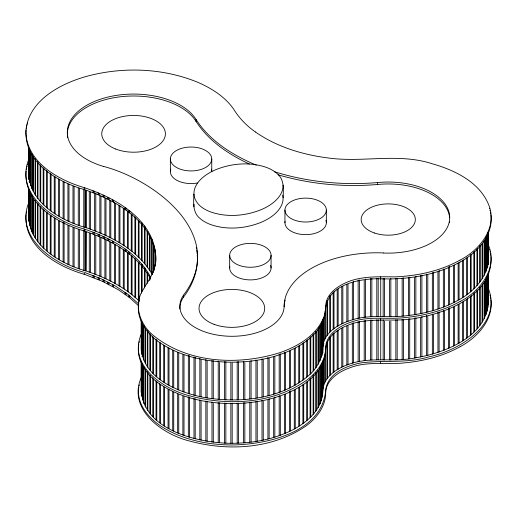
<?xml version="1.0" encoding="UTF-8"?>
<svg xmlns="http://www.w3.org/2000/svg" width="517" height="517" viewBox="0 0 517 517"><rect width="100%" height="100%" fill="white"/><g stroke="black" fill="none" stroke-linecap="round" stroke-linejoin="round"><path stroke-width="0.78" d="M155.843 258.739C154.001 221.36 115.608 199.84 83.935 189.493M322.802 348.574L322.595 352.794M457.965 300.338C442.119 309.166 423.992 313.884 405.942 315.797C388.028 318.162 369.532 314.116 352.045 319.933C339.818 323.648 325.865 331.003 323.028 344.619C323.248 356.148 318.084 367.283 309.45 374.909C281.054 399.415 240.127 403.434 204.357 397.495C177.602 392.403 139.441 376.835 141.445 343.902M487.796 296.648C491.848 334.266 446.895 352.497 416.456 357.674C394.846 362.572 372.195 356.562 350.953 363.58C337.95 367.568 322.459 376.835 322.744 392.209C321.845 409.225 307.757 421.93 293.611 429.381C273.545 439.883 250.519 443.709 228.036 443.25C195.4 442.216 140.844 428.936 141.4 387.576M487.802 287.174C503.687 323.978 459.303 350.442 428.936 356.833C406.769 363.632 383.511 359.916 360.95 362.902C346.364 365.732 327.397 373.423 325.671 390.4C322.065 432.593 266.598 444.504 232.185 444.969C208.448 444.859 184.078 440.2 163.553 427.805C149.756 419.487 136.158 404.656 138.808 387.349M155.843 259.25L155.585 263.411M28.752 174.707L28.758 179.334M325.671 307.563C325.884 324.321 312.94 337.775 299.324 345.724C278.34 357.964 253.601 362.417 229.535 362.191C205.824 361.687 181.473 356.659 161.336 343.631C147.759 335.029 135.674 319.622 138.808 302.658M325.671 348.943C325.884 365.7 312.94 379.155 299.324 387.104C278.34 399.344 253.601 403.796 229.535 403.57C205.824 403.066 181.473 398.038 161.336 385.01C147.759 376.408 135.674 361.002 138.808 344.038M458.14 263.256L458.14 300.241C474.793 291.452 491.376 273.487 487.796 253.336M488.009 264.911L488.255 260.348M193.92 194.218C193.655 187.076 198.405 180.931 203.73 176.685A55.358 31.964 0 0 1 216.035 169.582C231.9 163.236 250.17 161.756 266.455 167.411A35.595 20.551 0 0 1 277.054 173.531C285.242 179.981 283.154 191.296 283.006 200.376C282.114 206.483 277.965 211.505 273.299 215.266A55.358 31.964 0 0 1 260.995 222.368C245.129 228.721 226.853 230.194 210.574 224.54A35.595 20.551 0 0 1 199.976 218.42C192.557 212.661 193.558 202.509 193.92 194.218C194.172 198.741 196.654 202.826 199.976 205.792A35.595 20.551 0 0 0 210.574 211.912C226.853 217.567 245.129 216.093 260.995 209.74A55.358 31.964 0 0 0 273.293 202.638C278.624 198.392 283.374 192.246 283.109 185.105M193.92 206.845L194.024 204.202M325.678 307.486C329.491 284.13 359.315 278.715 378.877 278.728C406.685 279.955 435.45 275.58 460.065 262.035M325.678 348.865C327.203 333.258 344.031 325.477 357.493 322.253C378.179 317.793 399.68 322.55 420.36 317.335C450.514 311.583 493.476 293.294 490.885 256.6M155.798 258.797C155.914 272.265 146.692 282.618 140.818 293.824C134.498 308.029 140.908 324.611 152.076 334.396C186.934 363.613 238.221 365.829 280.143 352.581C297.398 346.48 315.305 336.341 323.041 318.899C325.678 313.632 325.29 307.699 326.182 302.064C328.121 294.522 334.344 288.977 340.884 285.255C357.305 275.587 376.809 276.789 395.111 276.873C417.536 275.904 440.2 271.095 459.962 260.161M29.204 168.038C25.294 199.911 58.679 219.861 85.143 227.422M29.204 211.35C25.294 243.417 58.99 263.36 85.609 270.869M26.115 129.916C23.53 162.073 56.993 181.68 83.799 189.448M26.115 171.295C23.53 203.452 56.993 223.06 83.799 230.834M26.115 214.607C23.53 246.764 56.993 266.371 83.799 274.146M141.445 345.834L141.244 350.772M155.346 265.182L155.203 266.055M26.296 213.308L26.645 211.421M487.789 266.436L487.667 267.121M26.328 128.429L26.645 126.723M26.328 169.809L26.645 168.103M322.343 354.597L322.188 355.444M323.086 346.196L323.364 344.955M139.073 386.012L139.344 384.9M139.118 301.133L139.344 300.203M139.118 342.512L139.344 341.582M26.942 125.431L27.136 124.694M26.942 166.81L27.136 166.073M27.517 123.376L27.627 123.007M27.517 164.755L27.627 164.387M323.758 343.631L323.881 343.282M29.243 158.228C13.778 193.985 54.246 221.089 83.87 228.921M29.243 201.54C13.81 237.18 54.046 264.277 83.592 272.149M141.458 333.724C127.214 365.978 164.71 389.863 191.316 396.287C229.722 406.168 274.139 403.467 307.163 379.84C317.328 372.104 325.872 360.433 325.665 347.159C326.492 334.066 339.326 326.182 350.558 322.317C368.214 315.577 387.227 319.797 405.502 317.535C424.444 315.616 443.353 310.801 460.065 301.482M141.458 377.035C127.04 409.07 162.099 434.209 189.287 440.949C227.848 451.522 272.569 449.066 306.187 425.834C316.708 418.098 325.742 406.317 325.665 392.713C326.227 379.665 338.919 371.658 350.061 367.736C367.529 360.885 386.412 364.924 404.546 362.876C423.785 361.028 443.004 356.219 459.975 346.778M179.89 308.992A52.127 30.096 0 0 1 183.49 297.107L183.483 295.175C228.385 236.256 156.477 180.343 103.594 166.429M183.483 297.107C192.776 285.151 198.438 269.964 197.236 254.707M460.13 260.07C478.936 250.454 496.772 229.076 489.547 207.071C481.088 182.837 455.483 170.371 432.348 163.799C400.281 153.271 366.76 161.795 334.008 158.648C306.355 155.811 278.495 148.069 255.476 132.022M460.149 301.437C480.603 291.407 498.989 266.598 487.802 243.862M460.162 346.674C476.958 337.756 493.535 320.068 490.885 299.918M460.104 262.016C476.997 253.007 493.489 235.487 490.885 215.221M383.562 253.033A61.575 35.55 0 0 0 449.635 215.847A61.575 35.55 0 0 0 377.604 182.553C342.881 185.5 307.518 182.087 274.23 171.676M449.635 217.806A61.575 35.55 0 0 0 377.604 184.485C344.219 187.322 310.252 184.265 278.081 174.785M380.667 276.853L380.667 278.786M380.667 318.233L380.667 320.165M380.667 361.545L380.512 363.47M155.843 256.652C153.917 219.512 115.866 198.108 84.42 187.703M85.874 227.635L86.009 190.695L86.126 227.713C111.834 236.372 138.155 250.273 152.256 274.469M84.006 228.96C110.186 237.652 137.393 251.973 150.738 277.312M84.562 231.06C110.283 239.707 136.837 253.75 150.318 278.417M85.738 270.914L86.009 232.198M84.284 274.288L83.935 274.184M83.87 187.535C57.936 179.819 26.464 162.144 25.856 131.557C27.912 100.893 59.739 84 86.029 76.503C122.193 66.628 161.821 67.85 196.738 81.873C210.839 87.806 224.488 96.278 233.51 108.9C239.054 118.07 246.68 125.864 255.443 131.997M139.351 301.23C124.513 286.851 105.565 277.487 86.126 271.024L86.068 232.217M138.827 304.061L128.203 294.58L115.627 286.159L100.944 278.702L84.626 272.459L84.698 274.411L102.625 281.39L118.49 289.817L129.263 297.34L138.827 305.993M256.303 165.149C232.967 155.3 210.064 141.186 196.066 119.498A66.292 38.271 0 0 0 89.842 103.6A66.292 38.271 0 0 0 103.568 166.455M249.343 164.031C228.624 154.37 208.616 140.973 196.066 121.43L196.066 119.498M489.315 208.273L489.431 208.642M489.315 249.653L489.431 250.021M489.929 210.329L490.026 210.703M489.929 251.708L490.026 252.083M489.929 295.026L490.026 295.394M142.013 356.439L141.936 356.077M490.374 212.183L490.723 214.07M490.374 253.563L490.723 255.45M490.374 296.874L490.723 298.761M196.279 247.565L196.505 248.748M29.353 182.204L29.198 181.305M141.613 354.378L141.4 352.794M196.699 249.937L197.139 253.511M282.741 195.155L283.109 197.733M28.965 179.638L28.739 175.974M155.824 257.317L155.843 258.539M488.222 232.676L488.235 260.225M488.235 262.158L488.235 264.743M488.222 274.779L488.235 303.537M488.197 232.644L488.197 260.995M488.197 262.927L488.197 264.866M488.177 274.01L488.197 304.306M487.886 233.064L487.886 263.877M487.886 274.217L487.886 307.195M487.848 232.715L487.848 253.673M487.848 274.359L487.848 296.984M487.764 233.833L487.764 264.646M487.764 275.632L487.764 307.964M487.143 235.468L487.143 267.515M487.143 277.209L487.143 310.833M486.936 236.23L486.936 268.278M486.936 276.679L486.936 311.589M485.999 237.219L485.999 271.121M485.999 278.876L485.999 314.433M485.709 237.975L485.709 271.871M485.709 279.626L485.709 315.189M484.461 240.159L484.461 274.676M484.461 281.778L484.461 317.987M484.093 240.896L484.093 275.412M484.093 282.521L484.093 318.731M482.542 243.649L482.542 278.165M482.542 283.975L482.542 321.477M482.09 244.373L482.09 278.889M482.09 285.998L482.09 322.201M480.241 245.213L480.241 281.578M480.241 286.748L480.241 324.889M479.705 245.924L479.705 282.288M479.705 287.452L479.705 325.6M477.566 248.535L477.566 284.899M477.566 290.069L477.566 328.217M476.958 249.22L476.958 285.584M476.958 290.108L476.958 328.902M474.535 251.753L474.535 288.118M474.535 292.641L474.535 331.436M473.856 251.798L473.856 288.783M473.856 293.301L473.856 332.095M471.161 254.241L471.161 291.22M471.161 295.737L471.161 334.531M470.405 254.875L470.405 291.859M470.405 296.377L470.405 335.171M467.446 257.207L467.446 294.192M467.446 298.71L467.446 337.504M466.625 257.815L466.625 294.8M466.625 299.317L466.625 338.112M463.419 260.038L463.419 297.023M463.419 301.54L463.419 340.335M462.534 260.613L462.534 297.598M462.534 302.115L462.534 340.91M459.083 262.714L459.083 299.698M459.083 304.216L459.083 343.01M458.14 304.759L458.14 343.553M454.469 265.227L454.469 302.212M454.469 306.73L454.469 345.524M453.461 265.738L453.461 302.716M453.461 307.234L453.461 346.028M449.59 266.333L449.59 304.545M449.59 307.777L449.59 347.863M448.53 266.804L448.53 305.017M448.53 308.242L448.53 348.329M444.458 269.725L444.458 306.704M444.458 311.221L444.458 350.015M443.347 268.918L443.347 307.13M443.347 310.362L443.347 350.448M439.101 270.456L439.101 308.668M439.101 311.893L439.101 351.98M437.944 272.078L437.944 309.056M437.944 312.281L437.944 352.368M433.543 272.22L433.543 310.433M433.543 314.95L433.543 353.744M432.348 272.562L432.348 310.775M432.348 314.006L432.348 354.093M427.798 275.005L427.798 311.99M427.798 316.507L427.798 355.302M426.57 274.075L426.57 312.287M426.57 315.519L426.57 355.606M421.898 275.122L421.898 313.334M421.898 316.559L421.898 356.646M420.638 275.374L420.638 313.586M420.638 318.11L420.638 356.904M415.855 276.246L415.855 314.459M415.855 317.684L415.855 357.77M414.576 277.687L414.576 314.666M414.576 317.897L414.576 357.984M409.71 277.151L409.71 315.364M409.71 318.588L409.71 358.675M408.404 277.306L408.404 315.525M408.404 318.75L408.404 358.837M403.473 277.823L403.473 316.036M403.473 319.267L403.473 359.354M402.155 277.939L402.155 316.152M402.155 319.377L402.155 359.464M397.179 278.269L397.179 316.482M397.179 319.713L397.179 359.8M395.848 278.333L395.848 316.546M395.848 319.777L395.848 359.864M390.846 278.489L390.846 316.701M390.846 321.219L390.846 360.013M389.508 279.736L389.508 316.714M389.508 321.238L389.508 360.026M384.499 278.469L384.499 316.682M384.499 321.206L384.499 359.994M383.162 278.437L383.162 316.65M383.162 319.874L383.162 359.961M380.725 278.346L380.725 316.566M380.725 319.79L380.725 359.877M378.192 278.275L378.192 316.488M378.192 319.713L378.192 359.8M377.597 182.546L377.597 184.479M376.796 278.262L376.796 316.475M376.796 319.706L376.796 359.793M371.852 278.392L371.852 316.604M371.852 319.836L371.852 359.922M370.463 278.476L370.463 316.688M370.463 319.913L370.463 360M365.577 278.941L365.577 317.154M365.577 320.378L365.577 360.465M364.214 280.35L364.214 317.328M364.214 320.553L364.214 360.64M359.457 279.904L359.457 318.117M359.457 321.348L359.457 361.435M358.139 280.175L358.139 318.388M358.139 321.613L358.139 361.7M353.576 281.28L353.576 319.493M353.576 322.724L353.576 362.811M352.323 282.87L352.323 319.849M352.323 323.073L352.323 363.16M348.012 284.279L348.012 321.257M348.012 325.781L348.012 364.575M346.842 284.712L346.842 321.697M346.842 326.214L346.842 365.008M342.849 286.405L342.849 323.39M342.849 327.907L342.849 366.702M341.776 286.922L341.776 323.9M341.776 328.418L341.776 367.212M338.157 288.874L338.157 325.852M338.157 330.369L338.157 369.164M337.194 289.455L337.194 326.434M337.194 330.951L337.194 369.745M333.995 291.633L333.995 328.618M333.995 333.135L333.995 371.93M333.155 292.279L333.155 329.258M333.155 333.782L333.155 372.576M330.421 295.278L330.421 331.643M330.421 336.813L330.421 374.961M329.723 295.976L329.723 332.341M329.723 337.504L329.723 375.652M327.494 300.377L327.494 334.893M327.494 342.002L327.494 378.211M326.938 301.12L326.938 335.63M326.938 342.739L326.938 378.948M326.35 210.064A20.699 11.949 0 0 1 295.304 220.416A20.699 11.949 0 0 1 295.304 199.717A20.699 11.949 0 0 1 326.35 210.064L326.35 222.691M325.658 306.238L325.658 308.177M325.658 347.624L325.658 349.557M325.658 390.936L325.658 392.868M325.238 311.202L325.238 338.318M325.238 353.182L325.238 381.636M324.844 314.439L324.844 339.087M324.844 356.543L324.844 382.406M323.7 318.453L323.7 341.873M323.7 359.328L323.7 385.191M323.461 318.013L323.461 342.668M323.461 360.116L323.461 385.979M322.899 319.622L322.899 345.505M322.899 361.021L322.899 388.823M322.77 320.501L322.77 347.618M322.77 349.557L322.821 352.768M322.821 362.469L322.77 390.936M322.731 320.837L322.679 349.957M322.731 351.121L322.731 353.059M322.731 362.113L322.679 393.269M322.311 322.026L322.311 352.846M322.311 363.832L322.311 396.158M322.169 321.561L322.169 353.609M322.169 363.949L322.169 396.92M321.451 322.576L321.451 356.471M321.451 364.226L321.451 399.79M321.219 323.946L321.219 357.228M321.219 364.983L321.219 400.546M320.159 326.162L320.159 360.058M320.159 367.167L320.159 403.37M319.829 326.292L319.829 360.808M319.829 367.91L319.829 404.12M318.433 327.836L318.433 363.587M318.433 370.689L318.433 406.898M318.02 329.801L318.02 364.317M318.02 370.127L318.02 407.629M316.288 331.281L316.288 367.031M316.288 372.195L316.288 410.343M315.784 331.378L315.784 367.742M315.784 372.912L315.784 411.054M313.729 334.014L313.729 370.379M313.729 374.903L313.729 413.697M313.14 334.092L313.14 371.07M313.14 375.594L313.14 414.388M310.769 336.638L310.769 373.623M310.769 378.14L310.769 416.935M310.097 337.304L310.097 374.289M310.097 378.806L310.097 417.6M307.428 339.753L307.428 376.738M307.428 381.255L307.428 420.05M306.678 340.393L306.678 377.371M306.678 381.889L306.678 420.683M303.712 342.726L303.712 379.704M303.712 384.228L303.712 423.016M302.891 343.327L302.891 380.312M302.891 384.829L302.891 423.623M299.653 345.537L299.653 382.522M299.653 387.039L299.653 425.834M298.755 346.106L298.755 383.091M298.755 387.608L298.755 426.402M295.259 348.18L295.259 385.165M295.259 389.682L295.259 428.477M294.296 348.716L294.296 385.695M294.296 390.212L294.296 429.007M290.554 350.642L290.554 387.621M290.554 390.846L290.554 430.932M289.533 351.133L289.533 388.112M289.533 391.343L289.533 431.43M285.571 352.904L285.571 389.883M285.571 394.406L285.571 433.201M284.951 210.064L284.951 222.691M284.486 352.122L284.486 390.335M284.486 394.852L284.486 433.647M280.317 353.731L280.317 391.944M280.317 396.461L280.317 435.256M279.186 354.132L279.186 392.345M279.186 395.576L279.186 435.663M274.837 356.801L274.837 393.78M274.837 397.011L274.837 437.098M273.655 357.163L273.655 394.141M273.655 398.659L273.655 437.453M271.07 255.32A20.699 11.949 0 0 1 240.024 265.667A20.699 11.949 0 0 1 240.024 244.974A20.699 11.949 0 0 1 271.07 255.32L271.07 267.948M269.137 358.417L269.137 395.395M269.137 398.626L269.137 438.713M267.922 357.493L267.922 395.705M267.922 400.229L267.922 439.023M263.263 359.8L263.263 396.778M263.263 401.295L263.263 440.09M262.009 358.824L262.009 397.037M262.009 400.268L262.009 440.355M257.233 360.937L257.233 397.922M257.233 401.147L257.233 441.234M255.954 359.916L255.954 398.129M255.954 401.354L255.954 441.44M251.081 360.601L251.081 398.814M251.081 402.039L251.081 442.125M249.776 361.99L249.776 398.969M249.776 402.2L249.776 442.287M244.838 362.475L244.838 399.46M244.838 402.685L244.838 442.772M243.52 361.351L243.52 399.563M243.52 402.788L243.52 442.875M238.531 361.635L238.531 399.848M238.531 403.079L238.531 443.166M237.2 361.687L237.2 399.899M237.2 403.124L237.2 443.211M232.191 363.005L232.191 399.984M232.191 403.215L232.191 443.302M230.86 362.999L230.86 399.984M230.86 403.208L230.86 443.295M229.671 255.32L229.671 267.948M225.851 361.654L225.851 399.867M225.851 403.092L225.851 443.179M224.52 361.596L224.52 399.809M224.52 403.034L224.52 443.121M219.538 362.507L219.538 399.492M219.538 402.717L219.538 442.804M218.219 361.163L218.219 399.376M218.219 402.607L218.219 442.694M213.288 360.646L213.288 398.859M213.288 403.383L213.288 442.177M211.989 360.485L211.989 398.697M211.989 401.922L211.989 442.009M211.757 158.99A20.699 11.949 0 0 1 180.711 169.337A20.699 11.949 0 0 1 180.711 148.637A20.699 11.949 0 0 1 211.757 158.99L211.757 171.618A20.699 11.949 0 0 0 211.317 169.169M207.13 361.002L207.13 397.98M207.13 401.211L207.13 441.298M205.85 359.554L205.85 397.767M205.85 400.992L205.85 441.079M201.094 359.877L201.094 396.856M201.094 401.373L201.094 440.167M199.846 358.378L199.846 396.591M199.846 399.815L199.846 439.902M195.206 357.273L195.206 395.492M195.206 398.717L195.206 438.804M193.991 356.956L193.991 395.175M193.991 398.4L193.991 438.487M189.5 355.677L189.5 393.889M189.5 397.114L189.5 437.201M188.33 355.308L188.33 393.521M188.33 396.752L188.33 436.839M184 355.082L184 392.06M184 396.584L184 435.379M182.876 354.668L182.876 391.653M182.876 396.171L182.876 434.965M178.74 353.04L178.74 390.018M178.74 394.536L178.74 433.33M177.667 352.581L177.667 389.559M177.667 394.083L177.667 432.878M173.731 350.784L173.731 387.769M173.731 392.287L173.731 431.081M172.717 350.287L172.717 387.272M172.717 391.789L172.717 430.583M170.364 158.99L170.364 171.618M169.014 348.335L169.014 385.32M169.014 389.837L169.014 428.632M168.057 347.799L168.057 384.784M168.057 389.301L168.057 428.095M164.6 345.705L164.6 382.69M164.6 387.207L164.6 426.002M163.715 345.13L163.715 382.115M163.715 386.632L163.715 425.426M160.516 342.9L160.516 379.885M160.516 384.402L160.516 423.197M159.701 342.293L159.701 379.271M159.701 383.795L159.701 422.589M156.787 339.94L156.787 376.925M156.787 381.443L156.787 420.237M156.044 339.301L156.044 376.279M156.044 380.803L156.044 419.597M155.643 260.898L155.643 262.83M155.559 261.68L155.559 263.612M155.481 251.734L155.481 263.444M155.178 249.73L155.178 265.757M155.139 264.465L155.139 265.757M154.111 268.788L154.111 270.081M153.95 245.711L153.95 270.365M153.581 243.72L153.581 271.451M153.42 337.452L153.42 373.817M153.42 378.987L153.42 417.129M153.219 271.541L153.219 272.827M152.761 336.166L152.761 373.151M152.761 377.668L152.761 416.463M152.14 239.733L152.14 274.249M151.707 238.983L151.707 273.499M150.434 334.221L150.434 370.586M150.434 375.749L150.434 413.897M150.04 236.275L150.04 270.792M150.04 276.601L150.079 279.749M149.859 333.53L149.859 369.894M149.859 375.058L149.859 413.206M149.665 279.206L149.665 280.498M149.555 234.304L149.555 270.048M149.555 275.865L149.555 279.742M147.849 330.874L147.849 367.238M147.849 372.408L147.849 410.556M147.681 231.642L147.681 267.392M147.681 273.202L147.681 282.256M147.358 330.777L147.358 366.527M147.358 371.691L147.358 409.839M147.132 232.146L147.132 266.662M147.132 272.478L147.132 283.465M145.678 329.284L145.678 363.8M145.678 369.61L145.678 407.112M145.277 328.547L145.277 363.063M145.277 370.172L145.277 406.381M145.051 228.307L145.051 264.058M145.051 269.868L145.051 286.03M145.025 226.672L145.025 228.604M145.025 268.052L145.025 269.984M144.482 225.955L144.443 263.34M144.482 267.334L144.443 287.904M143.926 325.762L143.926 360.278M143.926 367.387L143.926 403.59M143.61 325.632L143.61 359.528M143.61 366.637L143.61 402.846M142.602 324.644L142.602 356.698M142.602 365.092L142.602 400.009M142.446 223.402L142.446 225.334M142.446 264.782L142.446 266.714M142.382 322.653L142.382 355.935M142.382 364.336L142.382 399.253M142.162 224.423L142.162 260.788M142.162 265.958L142.162 291.174M141.852 222.698L141.852 224.637M141.852 264.077L141.852 266.016M141.716 321.018L141.716 353.066M141.716 362.76L141.716 396.384M141.509 224.346L141.509 260.096M141.509 265.266L141.509 293.068M141.587 321.484L141.587 352.303M141.587 362.643L141.587 395.615M141.328 320.327L141.328 350.797M141.277 361.693L141.277 392.726M141.238 320.294L141.238 348.645M141.238 361.57L141.238 391.957M139.034 221.237L139.034 257.602M139.034 262.125L139.034 300.92M138.33 220.565L138.33 256.93M138.33 262.093L138.33 300.241M135.667 217.521L135.667 254.5M135.667 259.017L135.667 297.811M134.905 216.862L134.905 253.841M134.905 258.364L134.905 297.159M132.068 214.503L132.068 251.488M132.068 256.005L132.068 294.8M131.253 213.864L131.253 250.842M131.253 255.366L131.253 294.16M129.728 211.085L129.728 213.017M129.728 252.464L129.728 254.396M129.728 295.776L129.728 297.708M128.927 210.451L128.927 212.384M128.927 251.831L128.927 253.763M128.927 295.142L128.927 297.081M128.242 211.582L128.242 248.561M128.242 253.084L128.242 291.879M127.382 210.962L127.382 247.94M127.382 252.464L127.382 291.258M125.98 208.215L125.98 210.154M125.98 249.595L125.98 251.533M125.98 292.913L125.98 294.845M125.133 207.608L125.133 209.54M125.133 248.987L125.133 250.919M125.133 292.299L125.133 294.231M124.196 208.752L124.196 245.737M124.196 250.254L124.196 289.048M123.292 208.157L123.292 245.142M123.292 249.659L123.292 288.454M119.931 206.037L119.931 243.016M119.931 247.54L119.931 286.328M118.988 205.462L118.988 242.447M118.988 246.964L118.988 285.759M115.472 203.433L115.472 240.411M115.472 244.935L115.472 283.73M114.477 202.884L114.477 239.862M114.477 244.386L114.477 283.18M113.462 200.234L113.462 202.166M113.462 241.613L113.462 243.546M113.462 284.925L113.462 286.864M112.486 199.691L112.486 201.63M112.486 241.071L112.486 243.009M112.486 284.389L112.486 286.321M110.812 200.945L110.812 237.923M110.812 242.447L110.812 281.242M109.778 200.422L109.778 237.4M109.778 241.924L109.778 280.712M108.9 197.791L108.9 199.73M108.9 239.177L108.9 241.109M108.9 282.489L108.9 284.421M107.879 197.281L107.879 199.213M107.879 238.66L107.879 240.592M107.879 281.972L107.879 283.904M105.979 198.573L105.979 235.552M105.979 240.075L105.979 278.87M104.906 198.076L104.906 235.054M104.906 238.285L104.906 278.372M104.156 195.471L104.156 197.404M104.156 236.851L104.156 238.783M104.156 280.162L104.156 282.095M103.103 194.98L103.103 196.912M103.103 236.359L103.103 238.292M103.103 279.671L103.103 281.61M100.97 196.324L100.97 233.303M100.97 237.826L100.97 276.621M99.859 195.853L99.859 232.837M99.859 237.355L99.859 276.149M99.245 193.268L99.245 195.2M99.245 234.647L99.245 236.579M99.245 277.959L99.245 279.891M98.159 192.802L98.159 194.735M98.159 234.182L98.159 236.114M98.159 277.493L98.159 279.426M95.794 192.97L95.794 231.183M95.794 235.707L95.794 274.495M94.65 193.759L94.65 230.744M94.65 235.261L94.65 274.055M94.178 191.187L94.178 193.119M94.178 232.566L94.178 234.498M94.178 275.878L94.178 277.81M93.054 190.747L93.054 192.686M93.054 232.127L93.054 234.065M93.054 275.445L93.054 277.377M90.462 192.214L90.462 229.193M90.462 233.716L90.462 272.504M89.292 191.801L89.292 228.785M89.292 233.303L89.292 272.097M84.943 190.379L84.943 227.357M84.943 230.588L84.943 270.675M84.698 187.781L84.698 189.72M84.698 229.167L84.698 231.099M83.767 188.783L83.767 226.995M83.767 230.227L83.767 270.313M79.418 188.582L79.418 225.561M79.418 230.084L79.418 268.879M78.274 188.175L78.274 225.16M78.274 229.677L78.274 268.472M74.086 186.592L74.086 223.577M74.086 228.094L74.086 266.888M72.994 186.152L72.994 223.131M72.994 227.654L72.994 266.449M68.974 184.42L68.974 221.405M68.974 225.923L68.974 264.717M67.927 183.942L67.927 220.927M67.927 225.444L67.927 264.239M64.102 182.081L64.102 219.059M64.102 222.284L64.102 262.371M63.106 181.564L63.106 218.542M63.106 221.774L63.106 261.861M59.481 179.567L59.481 216.552M59.481 221.069L59.481 259.864M58.537 179.018L58.537 216.003M58.537 220.52L58.537 259.314M55.132 176.904L55.132 213.883M55.132 218.4L55.132 257.195M54.246 176.323L54.246 213.301M54.246 217.825L54.246 256.613M51.067 174.087L51.067 211.072M51.067 215.589L51.067 254.383M50.252 173.479L50.252 210.458M50.252 214.982L50.252 253.769M47.306 171.14L47.306 208.118M47.306 212.636L47.306 251.43M46.556 170.5L46.556 207.479M46.556 212.002L46.556 250.797M43.861 168.064L43.861 205.042M43.861 209.559L43.861 248.354M43.176 168.012L43.176 204.377M43.176 208.9L43.176 247.695M40.746 165.485L40.746 201.85M40.746 206.373L40.746 245.168M40.132 164.8L40.132 201.165M40.132 206.335L40.132 244.476M37.967 162.196L37.967 198.56M37.967 203.724L37.967 241.872M37.431 161.485L37.431 197.849M37.431 203.019L37.431 241.168M35.544 159.423L35.544 195.174M35.544 200.984L35.544 238.486M35.078 158.7L35.078 194.45M35.078 200.26L35.078 237.762M33.476 157.194L33.476 191.71M33.476 198.812L33.476 235.022M33.088 156.457L33.088 190.973M33.088 198.076L33.088 234.285M32.267 154.777L32.267 189.293M32.267 196.395L32.267 232.605M31.931 154.027L31.931 188.543M31.931 195.652L31.931 231.862M30.82 153.672L30.82 185.726M30.82 194.127L30.82 229.037M30.568 151.688L30.568 184.97M30.568 193.364L30.568 228.281M29.753 150.68L29.753 182.113M29.753 191.807L29.753 225.425M29.579 149.917L29.579 181.351M29.579 191.044L29.579 224.662M29.062 148.89L29.062 178.475M29.062 189.461L29.062 221.787M28.965 148.12L28.965 177.706M28.965 189.985L28.965 221.017M28.9 148.192L28.836 171.153M28.836 189.248L28.836 214.465M28.739 148.159L28.758 174.817M28.739 189.552L28.758 218.129M183.49 295.175A52.127 30.096 0 0 0 222.258 335.759A52.127 30.096 0 0 0 284.124 306.226A92.614 53.471 0 0 1 383.575 252.936M67.559 137.49A66.292 38.271 0 0 1 67.352 135.351M67.326 133.929A66.292 38.271 0 0 1 122.626 96.537A66.292 38.271 0 0 1 196.059 121.43M449.616 221.489A61.575 35.55 0 0 1 449.454 222.73M284.156 306.82A92.614 53.471 0 0 1 284.602 302.775M284.867 301.417A92.614 53.471 0 0 1 285.197 300.067M270.63 265.499A20.699 11.949 0 0 1 251.436 279.884A20.699 11.949 0 0 1 229.781 266.714M325.91 220.242A20.699 11.949 0 0 1 306.717 234.628A20.699 11.949 0 0 1 285.061 221.457M197.339 183.005A20.699 11.949 0 0 1 170.804 169.169M115.711 149.038A31.828 18.379 0 0 0 165.317 135.163A31.828 18.379 0 0 0 119.692 117.294A31.828 18.379 0 0 0 115.711 149.038M374.554 233.025A27.084 15.639 0 0 0 415.332 219.635A27.084 15.639 0 0 0 374.857 205.94A27.084 15.639 0 0 0 374.554 233.025M214.096 324.34A32.836 18.961 0 0 0 264.652 309.295A32.836 18.961 0 0 0 216.804 291.543A32.836 18.961 0 0 0 214.096 324.34"/></g></svg>
